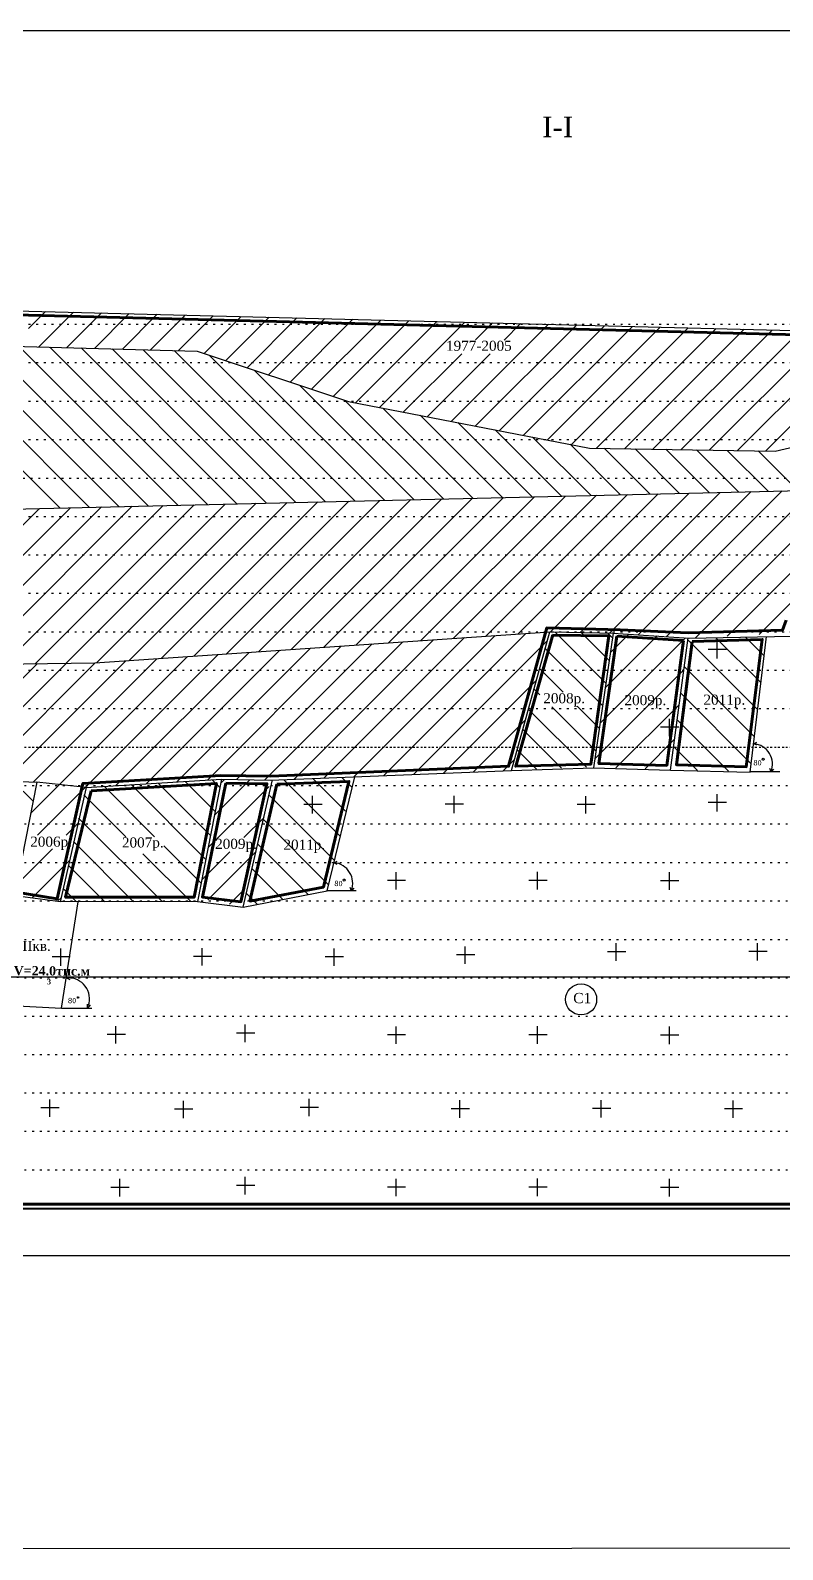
# Model space of a CAD drawing. Header units: millimetres. Extents: x -350 to 1691, y 600 to 2712.
# Drawn here: x 399.3 to 594.9, y 2155.5 to 2550.7 of the extents above; entities that cross this region are included whole.
import ezdxf

# ---------------------------------------------------------------- set-up
doc = ezdxf.new("R2010")
doc.units = ezdxf.units.MM
doc.linetypes.add('AHIDDEN1', pattern=[2, 0.5, -1.5])
for name, color, linetype in [('Layer1', 7, 'Continuous'), ('ЗАРАМОЧНОЕ ОФ.', 7, 'Continuous'), ('Контур запасів', 7, 'Continuous'), ('КОНТУРА', 7, 'Continuous'), ('Окантовка року', 7, 'Continuous'), ('оформлення', 7, 'Continuous')]:
    doc.layers.add(name, color=color, linetype=linetype)
doc.styles.add('grad', font='grad.shx')

msp = doc.modelspace()

# ---------------------------------------------------------------- hatches: boundary and pattern name
h = msp.add_hatch()
h.set_pattern_fill('LINE', color=256, scale=1.75, angle=315, style=0)
h.paths.add_polyline_path([(570.43, 2392.52), (590.68, 2392.89), (586.42, 2357.78), (565.83, 2358.3)])
h = msp.add_hatch()
h.set_pattern_fill('LINE', color=256, scale=1.75, angle=315, style=0)
h.paths.add_polyline_path([(462.36, 2355.61), (483.37, 2356.37), (476.36, 2326.88), (454.71, 2322.72)])

# ---------------------------------------------------------------- linework, layer by layer
at = {"color": 7, "linetype": 'Continuous'}
for p, q in [((398.8, 2473.14), (403.2, 2477.54)), ((406.26, 2473.14), (410.47, 2477.35)), ((413.71, 2473.14), (417.73, 2477.17)), ((415.96, 2467.94), (425, 2476.98)), ((423.22, 2467.74), (432.27, 2476.8)), ((430.47, 2467.54), (439.54, 2476.61)), ((437.72, 2467.33), (446.81, 2476.43)), ((444.43, 2466.59), (454.08, 2476.24)), ((450.03, 2464.74), (461.35, 2476.06)), ((455.62, 2462.88), (468.61, 2475.87)), ((461.22, 2461.02), (475.88, 2475.69)), ((466.81, 2459.16), (483.15, 2475.5)), ((472.41, 2457.3), (490.42, 2475.32)), ((478, 2455.44), (497.69, 2475.13)), ((483.82, 2453.81), (504.96, 2474.94)), ((490.06, 2452.6), (512.23, 2474.76)), ((508.79, 2448.97), (534.03, 2474.2)), ((515.04, 2447.76), (541.3, 2474.02)), ((515.05, 2470.13), (519.49, 2474.57)), ((522.46, 2470.09), (526.76, 2474.39)), ((521.28, 2446.55), (548.57, 2473.83)), ((527.53, 2445.34), (555.84, 2473.65)), ((533.77, 2444.13), (563.1, 2473.46)), ((540.01, 2442.92), (570.37, 2473.28)), ((546.54, 2441.99), (577.64, 2473.09)), ((553.87, 2441.86), (584.91, 2472.91)), ((561.19, 2441.74), (592.18, 2472.72)), ((568.52, 2441.61), (599.45, 2472.54)), ((575.85, 2441.48), (606.72, 2472.35)), ((583.17, 2441.36), (613.98, 2472.17)), ((590.5, 2441.23), (621.25, 2471.98)), ((401.46, 2468.35), (402.33, 2469.22)), ((408.71, 2468.14), (409.79, 2469.22)), ((496.31, 2451.39), (511.45, 2466.53)), ((502.55, 2450.18), (518.87, 2466.5)), ((452.9, 2355.81), (488.13, 2391.04)), ((460.23, 2355.69), (496.14, 2391.59)), ((467.9, 2355.9), (504.14, 2392.14)), ((475.66, 2356.2), (512.14, 2392.69)), ((483.41, 2356.5), (520.14, 2393.23)), ((491.17, 2356.81), (528.14, 2393.78)), ((498.92, 2357.11), (533.8, 2391.98)), ((400.07, 2355.16), (432.12, 2387.2)), ((406.86, 2354.48), (440.12, 2387.75)), ((413.59, 2353.76), (448.12, 2388.3)), ((421.49, 2354.21), (456.13, 2388.85)), ((429.42, 2354.69), (464.13, 2389.4)), ((437.36, 2355.17), (472.13, 2389.94)), ((445.29, 2355.65), (480.13, 2390.49)), ((371.45, 2356.34), (400.99, 2385.89)), ((378.6, 2356.05), (408.55, 2385.99)), ((385.76, 2355.75), (416.12, 2386.1)), ((392.92, 2355.45), (424.12, 2386.65)), ((506.68, 2357.41), (530.93, 2381.66)), ((514.43, 2357.71), (528.07, 2371.34)), ((522.19, 2358.01), (525.2, 2361.03)), ((446.54, 2355.72), (448.57, 2353.7)), ((394.72, 2355.38), (399.97, 2350.13)), ((399.31, 2346.93), (406.86, 2354.48)), ((401.11, 2341.29), (413.59, 2353.76)), ((413.16, 2351.84), (424.1, 2340.9)), ((418.43, 2354.02), (431.55, 2340.9)), ((425.46, 2354.45), (444.9, 2335.01)), ((432.49, 2354.87), (446.12, 2341.24)), ((439.52, 2355.3), (447.35, 2347.47)), ((408.57, 2341.29), (411.64, 2344.36)), ((411.81, 2345.74), (433.53, 2324.02)), ((410.46, 2339.64), (426.1, 2323.99)), ((395.68, 2328.4), (405.04, 2337.76)), ((428.51, 2336.49), (440.96, 2324.04)), ((433.96, 2338.5), (443.68, 2328.78)), ((399.76, 2325.03), (409.43, 2334.7)), ((409.1, 2333.54), (418.67, 2323.97)), ((406.47, 2324.28), (407.23, 2325.04)), ((407.75, 2327.44), (411.25, 2323.94))]:
    msp.add_line(p, q, dxfattribs=at)
at = {"color": 7}
for p, q in [((406.26, 2473.14), (402.33, 2469.22)), ((413.71, 2473.14), (409.79, 2469.22)), ((365.78, 2467.56), (406.9, 2426.44)), ((373.03, 2468.17), (414.58, 2426.62)), ((380.27, 2468.79), (422.26, 2426.8)), ((388.2, 2468.72), (429.93, 2426.98)), ((396.28, 2468.49), (437.61, 2427.16)), ((404.36, 2468.27), (445.29, 2427.34)), ((412.45, 2468.04), (452.97, 2427.52)), ((420.53, 2467.81), (460.64, 2427.7)), ((428.61, 2467.59), (468.32, 2427.88)), ((436.7, 2467.36), (476, 2428.06)), ((445.76, 2466.16), (483.67, 2428.24)), ((457.51, 2462.27), (491.35, 2428.42)), ((469.25, 2458.38), (499.03, 2428.61)), ((481, 2454.49), (506.71, 2428.79)), ((490.92, 2452.43), (514.38, 2428.97)), ((500.66, 2450.54), (522.06, 2429.15)), ((510.41, 2448.66), (529.74, 2429.33)), ((520.15, 2446.77), (537.41, 2429.51)), ((529.9, 2444.88), (545.09, 2429.69)), ((539.65, 2442.99), (552.77, 2429.87)), ((548.54, 2441.96), (560.44, 2430.05)), ((556.54, 2441.82), (568.12, 2430.23)), ((564.53, 2441.68), (575.8, 2430.41)), ((572.53, 2441.54), (583.48, 2430.59)), ((580.52, 2441.4), (591.15, 2430.77)), ((588.52, 2441.26), (598.83, 2430.95)), ((549.97, 2393.92), (586.72, 2430.67)), ((558.06, 2394.16), (594.77, 2430.86)), ((566.36, 2394.6), (602.81, 2431.05)), ((574.66, 2395.04), (610.86, 2431.24)), ((376.65, 2385.61), (417.73, 2426.69)), ((384.62, 2385.72), (425.78, 2426.88)), ((392.59, 2385.84), (433.82, 2427.07)), ((400.56, 2385.95), (441.87, 2427.26)), ((408.53, 2386.06), (449.92, 2427.45)), ((416.54, 2386.21), (457.96, 2427.64)), ((424.97, 2386.78), (466.01, 2427.83)), ((433.4, 2387.35), (474.06, 2428.02)), ((441.83, 2387.93), (482.11, 2428.21)), ((450.26, 2388.5), (490.15, 2428.4)), ((458.69, 2389.07), (498.2, 2428.59)), ((467.12, 2389.64), (506.25, 2428.78)), ((475.55, 2390.22), (514.29, 2428.96)), ((483.98, 2390.79), (522.34, 2429.15)), ((492.41, 2391.36), (530.39, 2429.34)), ((500.84, 2391.93), (538.44, 2429.53)), ((509.27, 2392.5), (546.48, 2429.72)), ((517.7, 2393.08), (554.53, 2429.91)), ((526.13, 2393.65), (562.58, 2430.1)), ((534.56, 2394.22), (570.62, 2430.29)), ((542.26, 2394.07), (578.67, 2430.48)), ((360.71, 2385.38), (401.63, 2426.31)), ((368.68, 2385.5), (409.68, 2426.5)), ((582.97, 2395.48), (608.42, 2420.94)), ((591.27, 2395.93), (601.21, 2405.88)), ((535.72, 2394.09), (548.83, 2380.98)), ((542.61, 2393.94), (549.7, 2386.85)), ((549.5, 2393.78), (550.56, 2392.71)), ((533.26, 2389.82), (547.96, 2375.11)), ((575.59, 2389.69), (580.34, 2389.69)), ((575.59, 2389.69), (580.34, 2389.69)), ((531.78, 2384.56), (537.85, 2378.49)), ((530.31, 2379.3), (531.8, 2377.8)), ((528.83, 2374.04), (543.89, 2358.98)), ((534.9, 2374.7), (546.23, 2363.37)), ((541.49, 2374.84), (547.1, 2369.24)), ((527.36, 2368.77), (537.39, 2358.75)), ((563.18, 2369.45), (567.93, 2369.45)), ((563.18, 2369.45), (567.93, 2369.45)), ((525.88, 2363.51), (530.88, 2358.51)), ((447.27, 2346.59), (456.29, 2355.62)), ((448.88, 2354.94), (449.66, 2355.72)), ((445.66, 2338.25), (461.39, 2353.98)), ((470.4, 2349.38), (475.15, 2349.38)), ((470.4, 2349.38), (475.15, 2349.38)), ((507.16, 2349.43), (511.91, 2349.43)), ((507.16, 2349.43), (511.91, 2349.43)), ((541.45, 2349.35), (546.2, 2349.35)), ((541.45, 2349.35), (546.2, 2349.35)), ((575.59, 2349.86), (580.34, 2349.86)), ((575.59, 2349.86), (580.34, 2349.86)), ((454.81, 2340.66), (460.07, 2345.93)), ((444.04, 2329.9), (451.15, 2337)), ((445.38, 2324.5), (457.95, 2337.07)), ((492.12, 2329.57), (496.87, 2329.57)), ((492.12, 2329.57), (496.87, 2329.57)), ((528.89, 2329.61), (533.64, 2329.61)), ((528.89, 2329.61), (533.64, 2329.61)), ((563.18, 2329.53), (567.93, 2329.53)), ((563.18, 2329.53), (567.93, 2329.53)), ((451.04, 2323.38), (455.12, 2327.47)), ((404.9, 2309.75), (409.65, 2309.75)), ((404.9, 2309.75), (409.65, 2309.75)), ((441.66, 2309.79), (446.42, 2309.79)), ((441.66, 2309.79), (446.42, 2309.79)), ((475.95, 2309.71), (480.7, 2309.71)), ((475.95, 2309.71), (480.7, 2309.71)), ((510.1, 2310.23), (514.85, 2310.23)), ((510.1, 2310.23), (514.85, 2310.23)), ((549.35, 2311.06), (554.1, 2311.06)), ((549.35, 2311.06), (554.1, 2311.06)), ((586.11, 2311.11), (590.87, 2311.11)), ((586.11, 2311.11), (590.87, 2311.11)), ((419.22, 2289.5), (423.97, 2289.5)), ((419.22, 2289.5), (423.97, 2289.5)), ((452.87, 2289.91), (457.62, 2289.91)), ((452.87, 2289.91), (457.62, 2289.91)), ((492.12, 2289.43), (496.87, 2289.43)), ((492.12, 2289.43), (496.87, 2289.43)), ((528.89, 2289.47), (533.64, 2289.47)), ((528.89, 2289.47), (533.64, 2289.47)), ((563.18, 2289.39), (567.93, 2289.39)), ((563.18, 2289.39), (567.93, 2289.39)), ((402.02, 2270.43), (406.77, 2270.43)), ((402.02, 2270.43), (406.77, 2270.43)), ((436.79, 2270.08), (441.54, 2270.08)), ((436.79, 2270.08), (441.54, 2270.08)), ((469.45, 2270.59), (474.2, 2270.59)), ((469.45, 2270.59), (474.2, 2270.59)), ((508.7, 2270.21), (513.45, 2270.21)), ((508.7, 2270.21), (513.45, 2270.21)), ((545.47, 2270.26), (550.22, 2270.26)), ((545.47, 2270.26), (550.22, 2270.26)), ((579.76, 2270.18), (584.51, 2270.18)), ((579.76, 2270.18), (584.51, 2270.18)), ((420.21, 2249.76), (424.96, 2249.76)), ((420.21, 2249.76), (424.96, 2249.76)), ((452.87, 2250.28), (457.62, 2250.28)), ((452.87, 2250.28), (457.62, 2250.28)), ((492.12, 2249.8), (496.87, 2249.8)), ((492.12, 2249.8), (496.87, 2249.8)), ((528.89, 2249.84), (533.64, 2249.84)), ((528.89, 2249.84), (533.64, 2249.84)), ((563.18, 2249.76), (567.93, 2249.76)), ((563.18, 2249.76), (567.93, 2249.76))]:
    msp.add_line(p, q, dxfattribs=at)
for p, q in [((572.23, 2392.61), (574.66, 2395.04)), ((580.53, 2393.05), (582.97, 2395.48)), ((588.83, 2393.49), (591.27, 2395.93)), ((547.54, 2370.53), (569.65, 2392.64)), ((548.87, 2379.72), (562.28, 2393.13)), ((550.2, 2388.9), (554.92, 2393.63)), ((557.37, 2393.46), (558.13, 2394.23)), ((564.74, 2392.97), (566.36, 2394.6)), ((546.21, 2361.35), (569.12, 2384.25)), ((551.51, 2358.79), (567.89, 2375.17)), ((559.15, 2358.56), (566.66, 2366.08))]:
    msp.add_line(p, q)
at = {"color": 1}
msp.add_line((407.41, 2296.27), (415.25, 2296.27), dxfattribs=at)
at = {"color": 7, "linetype": 'Continuous', "lineweight": 30}
msp.add_lwpolyline([(812.8, 2155.83), (-278.32, 2155.46), (-278.32, 2550.66), (812.88, 2550.66)], dxfattribs=at)
msp.add_lwpolyline([(812.8, 2155.83), (-278.32, 2155.46), (-278.32, 2550.66), (812.88, 2550.66)], dxfattribs=at)
at = {"color": 7, "linetype": 'AHIDDEN1', "lineweight": 25}
for points in [[(-49.2, 2474.23), (810.24, 2474.23)], [(-49.2, 2474.23), (810.24, 2474.23)], [(-49.2, 2474.23), (810.24, 2474.23)], [(-49.2, 2474.23), (810.24, 2474.23)], [(-49.2, 2464.24), (810.41, 2464.24)], [(-49.2, 2464.24), (810.41, 2464.24)], [(-49.2, 2454.22), (810.41, 2454.22)], [(-49.2, 2454.22), (810.41, 2454.22)], [(-49.2, 2444.21), (810.23, 2444.21)], [(-49.2, 2444.21), (810.23, 2444.21)], [(-50.65, 2434.2), (810.18, 2434.2)], [(-50.65, 2434.2), (810.18, 2434.2)], [(-49.21, 2424.22), (810.04, 2424.22)], [(-49.21, 2424.22), (810.04, 2424.22)], [(228.75, 2414.23), (810.18, 2414.23)], [(228.75, 2414.23), (810.18, 2414.23)], [(-49.21, 2404.23), (810.28, 2404.23)], [(-49.21, 2404.23), (810.28, 2404.23)], [(-49.21, 2394.23), (810.23, 2394.23)], [(-49.21, 2394.23), (810.23, 2394.23)], [(-49.21, 2384.26), (810.21, 2384.26)], [(-49.21, 2384.26), (810.21, 2384.26)], [(-49.21, 2374.25), (810.12, 2374.25)], [(-49.21, 2374.25), (810.12, 2374.25)], [(-50.29, 2364.23), (810.43, 2364.23)], [(-50.29, 2364.23), (810.43, 2364.23)], [(-49.22, 2364.23), (810.2, 2364.23)], [(-49.22, 2364.23), (810.2, 2364.23)], [(-50.29, 2354.23), (810.23, 2354.23)], [(-50.29, 2354.23), (810.23, 2354.23)], [(-50.29, 2344.25), (810.24, 2344.25)], [(-50.29, 2334.23), (810.4, 2334.23)], [(-50.29, 2334.23), (810.4, 2334.23)], [(-50.29, 2324.22), (810.22, 2324.22)], [(-50.29, 2324.22), (810.22, 2324.22)], [(-50.29, 2314.21), (810.17, 2314.21)], [(-50.29, 2314.21), (810.17, 2314.21)], [(-50.29, 2304.23), (810.04, 2304.23)], [(-50.29, 2304.23), (810.04, 2304.23)], [(-50.29, 2294.24), (810.17, 2294.24)], [(-50.29, 2294.24), (810.17, 2294.24)], [(-50.29, 2284.24), (810.27, 2284.24)], [(-50.29, 2284.24), (810.27, 2284.24)], [(-50.29, 2274.24), (810.23, 2274.24)], [(-50.29, 2274.24), (810.23, 2274.24)], [(-50.29, 2264.27), (810.21, 2264.27)], [(-50.29, 2264.27), (810.21, 2264.27)], [(-50.29, 2254.26), (810.11, 2254.26)], [(-50.29, 2254.26), (810.11, 2254.26)], [(-49.22, 2244.25), (810.2, 2244.25)], [(-49.22, 2244.25), (810.2, 2244.25)]]:
    msp.add_lwpolyline(points, dxfattribs=at)
at = {"color": 7}
for points in [[(577.79, 2391.82), (577.79, 2387.28)], [(577.79, 2391.82), (577.79, 2387.28)], [(565.38, 2371.57), (565.38, 2367.04)], [(565.38, 2371.57), (565.38, 2367.04)], [(472.59, 2351.5), (472.59, 2346.97)], [(472.59, 2351.5), (472.59, 2346.97)], [(509.36, 2351.55), (509.36, 2347.02)], [(509.36, 2351.55), (509.36, 2347.02)], [(577.79, 2351.99), (577.79, 2347.45)], [(577.79, 2351.99), (577.79, 2347.45)], [(543.65, 2351.47), (543.65, 2346.94)], [(543.65, 2351.47), (543.65, 2346.94)], [(531.09, 2331.74), (531.09, 2327.2)], [(531.09, 2331.74), (531.09, 2327.2)], [(494.32, 2331.69), (494.32, 2327.16)], [(494.32, 2331.69), (494.32, 2327.16)], [(565.38, 2331.66), (565.38, 2327.12)], [(565.38, 2331.66), (565.38, 2327.12)], [(512.29, 2312.35), (512.29, 2307.82)], [(512.29, 2312.35), (512.29, 2307.82)], [(551.55, 2313.18), (551.55, 2308.65)], [(551.55, 2313.18), (551.55, 2308.65)], [(588.31, 2313.23), (588.31, 2308.7)], [(588.31, 2313.23), (588.31, 2308.7)], [(407.1, 2311.87), (407.1, 2307.34)], [(407.1, 2311.87), (407.1, 2307.34)], [(443.86, 2311.92), (443.86, 2307.38)], [(443.86, 2311.92), (443.86, 2307.38)], [(478.15, 2311.83), (478.15, 2307.3)], [(478.15, 2311.83), (478.15, 2307.3)], [(421.42, 2291.63), (421.42, 2287.09)], [(421.42, 2291.63), (421.42, 2287.09)], [(455.07, 2292.03), (455.07, 2287.5)], [(455.07, 2292.03), (455.07, 2287.5)], [(494.32, 2291.55), (494.32, 2287.01)], [(494.32, 2291.55), (494.32, 2287.01)], [(531.09, 2291.59), (531.09, 2287.06)], [(531.09, 2291.59), (531.09, 2287.06)], [(565.38, 2291.51), (565.38, 2286.98)], [(565.38, 2291.51), (565.38, 2286.98)], [(404.22, 2272.55), (404.22, 2268.02)], [(404.22, 2272.55), (404.22, 2268.02)], [(471.65, 2272.71), (471.65, 2268.18)], [(471.65, 2272.71), (471.65, 2268.18)], [(438.99, 2272.2), (438.99, 2267.67)], [(438.99, 2272.2), (438.99, 2267.67)], [(510.9, 2272.34), (510.9, 2267.8)], [(510.9, 2272.34), (510.9, 2267.8)], [(547.67, 2272.38), (547.67, 2267.85)], [(547.67, 2272.38), (547.67, 2267.85)], [(581.95, 2272.3), (581.95, 2267.77)], [(581.95, 2272.3), (581.95, 2267.77)], [(422.41, 2251.88), (422.41, 2247.35)], [(422.41, 2251.88), (422.41, 2247.35)], [(455.07, 2252.4), (455.07, 2247.87)], [(455.07, 2252.4), (455.07, 2247.87)], [(494.32, 2251.92), (494.32, 2247.38)], [(494.32, 2251.92), (494.32, 2247.38)], [(531.09, 2251.96), (531.09, 2247.43)], [(531.09, 2251.96), (531.09, 2247.43)], [(565.38, 2251.88), (565.38, 2247.35)], [(565.38, 2251.88), (565.38, 2247.35)]]:
    msp.add_lwpolyline(points, dxfattribs=at)
msp.add_lwpolyline([(-50.27, 2231.94), (810.23, 2231.94)])
msp.add_lwpolyline([(-50.27, 2231.94), (810.23, 2231.94)])
msp.add_circle((542.51, 2298.59), 4.04, dxfattribs=at)
msp.add_circle((542.51, 2298.59), 4.04, dxfattribs=at)
at = {"layer": 'ЗАРАМОЧНОЕ ОФ.', "color": 7, "linetype": 'Continuous'}
for points in [[(588.22, 2364.68), (587.41, 2365.11), (588.22, 2365.48)], [(592.57, 2358.44), (591.92, 2357.77), (591.62, 2358.65)], [(479.09, 2333.72), (478.28, 2334.15), (479.09, 2334.52)], [(483.4, 2327.49), (482.75, 2326.82), (482.46, 2327.7)]]:
    msp.add_lwpolyline(points, dxfattribs=at)
at = {"layer": 'ЗАРАМОЧНОЕ ОФ.', "color": 1, "linetype": 'Continuous'}
msp.add_lwpolyline([(414.81, 2297.17), (414.15, 2296.32), (414.08, 2297.32)], dxfattribs=at)
at = {"layer": 'ЗАРАМОЧНОЕ ОФ.', "color": 7, "linetype": 'Continuous'}
for centre in [(586.87, 2359.74), (477.7, 2328.79)]:
    msp.add_arc(centre, 5.41, 339.3061, 83.9578, dxfattribs=at)
at = {"layer": 'ЗАРАМОЧНОЕ ОФ.', "color": 1, "linetype": 'Continuous'}
msp.add_arc((409.24, 2298.78), 5.4, 340.3594, 93.5932, dxfattribs=at)
at = {"layer": 'Контур запасів', "color": 5, "linetype": 'Continuous', "lineweight": 30}
for points in [[(65.8, 2336.11), (65.8, 2304.42), (1026.24, 2304.42)], [(65.8, 2324.64), (65.8, 2244.07), (1026.24, 2244.07), (1026.24, 2324.64)]]:
    msp.add_lwpolyline(points, dxfattribs=at)
at = {"layer": 'КОНТУРА', "color": 7, "linetype": 'Continuous', "lineweight": 20}
msp.add_line((-19.57, 2244.27), (1056.87, 2244.27), dxfattribs=at)
at = {"layer": 'КОНТУРА', "color": 1, "linetype": 'Continuous'}
msp.add_lwpolyline([(409.5, 2304.41), (408.62, 2304.17), (409.5, 2303.74)], dxfattribs=at)
msp.add_circle((411.67, 2299.08), 0.188, dxfattribs=at)
at = {"layer": 'Окантовка року', "color": 11, "lineweight": 100}
for points in [[(-11.74, 2461.39), (65.27, 2472.24), (381.68, 2477.05), (717.8, 2468.4)], [(552.69, 2394.76), (533.55, 2395.21), (523.66, 2359.25), (461.84, 2356.69), (448.78, 2356.84), (412.92, 2354.75), (406.2, 2324.73), (395.05, 2326.61), (357.53, 2326.01), (328.88, 2327.07), (312.55, 2297.13), (295.58, 2298.78), (279.92, 2301.86), (268.26, 2302.21), (261.19, 2279), (114.33, 2279.75), (97.46, 2337.96), (79.99, 2339.53), (64.08, 2388.23), (46.19, 2388.13), (41.05, 2382.6), (29.26, 2382.91), (11, 2449.87)]]:
    msp.add_lwpolyline(points, dxfattribs=at)
at = {"layer": 'Окантовка року', "color": 11, "linetype": 'Continuous', "lineweight": 100}
msp.add_lwpolyline([(552.69, 2394.76), (570.39, 2393.94), (594.86, 2394.65), (595.84, 2397.26)], dxfattribs=at)
at = {"layer": 'Окантовка року', "color": 30, "linetype": 'Continuous', "lineweight": 100}
msp.add_lwpolyline([(535.09, 2393.37), (549.73, 2393.12), (545, 2359.77), (525.52, 2359.22), (535.14, 2393.4)], dxfattribs=at)
at = {"layer": 'Окантовка року', "color": 140, "linetype": 'Continuous', "lineweight": 100}
for points in [[(569.15, 2391.93), (564.8, 2359.44), (547.12, 2359.94), (551.81, 2393.09)], [(551.81, 2393.09), (569.15, 2391.93)], [(450.08, 2354.83), (460.78, 2354.67), (454.03, 2324.01), (443.99, 2325.2), (450.11, 2354.82)]]:
    msp.add_lwpolyline(points, dxfattribs=at)
at = {"layer": 'Окантовка року', "color": 1, "linetype": 'Continuous', "lineweight": 100}
for points in [[(571.42, 2391.72), (589.62, 2392.21), (585.47, 2359.09), (567.3, 2359.62), (571.38, 2391.64)], [(463.37, 2354.6), (482.13, 2355.29), (475.48, 2327.8), (456.36, 2324.18), (463.37, 2354.59)]]:
    msp.add_lwpolyline(points, dxfattribs=at)
at = {"layer": 'Окантовка року', "color": 1, "linetype": 'Continuous', "lineweight": 211}
msp.add_lwpolyline([(-18.59, 2282.77), (-18.59, 2245.31), (1055.91, 2245.31), (1055.75, 2375.1)], dxfattribs=at)
at = {"layer": 'Окантовка року', "color": 101, "lineweight": 100}
msp.add_lwpolyline([(415.05, 2352.8), (447.65, 2354.78), (441.84, 2325.17), (408.41, 2325.17), (415.05, 2352.8)], dxfattribs=at)
at = {"layer": 'Окантовка року', "color": 7, "linetype": 'Continuous'}
for centre in [(589.87, 2361.04), (589.87, 2361.04), (480.87, 2329.64), (480.87, 2329.64)]:
    msp.add_circle(centre, 0.259, dxfattribs=at)
at = {"layer": 'оформлення', "color": 7, "lineweight": 30}
msp.add_line((18.55, 2417.3), (613.38, 2431.3), dxfattribs=at)
at = {"layer": 'оформлення', "color": 7, "linetype": 'Continuous', "lineweight": 30}
for p, q in [((524.39, 2358.1), (534.41, 2394.21)), ((534.41, 2394.21), (547.3, 2393.96)), ((550.87, 2393.9), (545.74, 2358.85)), ((547.3, 2393.96), (550.87, 2393.9)), ((413.78, 2353.74), (449, 2355.87)), ((449, 2355.87), (442.75, 2324.05)), ((449, 2355.87), (461.75, 2355.66)), ((461.75, 2355.66), (524.39, 2358.1)), ((400.91, 2355.12), (395.12, 2325.55)), ((413.78, 2353.74), (400.91, 2355.12)), ((413.78, 2353.74), (406.97, 2323.93)), ((406.97, 2323.93), (395.33, 2325.55)), ((442.75, 2324.05), (406.97, 2323.93))]:
    msp.add_line(p, q, dxfattribs=at)
at = {"layer": 'оформлення', "color": 7}
for p, q in [((594.18, 2357.76), (586.67, 2357.76)), ((484.02, 2326.81), (476.51, 2326.81))]:
    msp.add_line(p, q, dxfattribs=at)
at = {"layer": 'оформлення', "color": 7, "linetype": 'Continuous', "lineweight": 30}
for points in [[(-13.47, 2462.04), (65.22, 2473.19), (381.63, 2478.09), (717.57, 2469.53), (780.82, 2471.65)], [(65.22, 2442.11), (381.63, 2468.9), (442.62, 2467.2)], [(442.62, 2467.2), (482.02, 2454.15), (544.65, 2442.02), (592.96, 2441.19)], [(592.96, 2441.19), (635.72, 2451.19), (659.72, 2461.19), (683.23, 2459.28)], [(65.46, 2381.2), (416.01, 2386.1), (534.41, 2394.21)], [(545.74, 2358.85), (565.73, 2358.23), (570.33, 2392.6)], [(550.87, 2393.9), (570.63, 2392.58), (628.38, 2393.68)], [(565.77, 2358.23), (586.51, 2357.66), (590.75, 2392.96)], [(548.44, 2364.23), (548.44, 2364.23)], [(74.45, 2353.69), (303.45, 2359.16), (400.91, 2355.12)], [(442.75, 2324.05), (454.63, 2322.62), (462.23, 2355.68)], [(454.63, 2322.62), (476.49, 2326.81), (483.67, 2356.51)], [(524.39, 2358.1), (545.74, 2358.85)]]:
    msp.add_lwpolyline(points, dxfattribs=at)
at = {"layer": 'оформлення', "color": 1, "linetype": 'Continuous', "lineweight": 30}
msp.add_lwpolyline([(389.22, 2297.29), (407.37, 2296.27), (411.67, 2323.94)], dxfattribs=at)

# ---------------------------------------------------------------- texts
at = {"layer": 'Layer1', "insert": (532.4, 2528.21), "char_height": 5.3337, "width": 6.4141, "attachment_point": 1, "style": 'grad'}
msp.add_mtext('{\\fTimes New Roman|b0|i0|c0|p18;I-I}', dxfattribs=at)
msp.add_mtext('{\\fTimes New Roman|b0|i0|c0|p18;I-I}', dxfattribs=at)
at = {"layer": 'Layer1', "color": 7, "attachment_point": 1, "style": 'grad'}
for s, insert, char_height, width in [('\\pt10.4541;{\\fTimes New Roman|b0|i0|c204|p18;1977-2005}', (507.36, 2469.93), 2.6135, 16.7527), ('{\\fTimes New Roman|b0|i0|c204|p18;2008р.}', (532.67, 2378.23), 2.6135, 10.8788), ('{\\fTimes New Roman|b0|i0|c204|p18;2009р.}', (553.79, 2377.74), 2.6135, 10.8788), ('{\\fTimes New Roman|b0|i0|c204|p18;20\\fTimes New Roman|b0|i0|c0|p18;1\\fTimes New Roman|b0|i0|c204|p18;1р.}', (574.33, 2377.87), 2.61353, 10.8788), ('{\\fTimes New Roman|b0|i0|c204|p18;2006р.}', (399.23, 2340.93), 2.6135, 10.8788), ('{\\fTimes New Roman|b0|i0|c204|p18;2007р.}', (423.08, 2340.72), 2.6135, 10.8788), ('{\\fTimes New Roman|b0|i0|c204|p18;2009р.}', (447.32, 2340.36), 2.6135, 10.8788), ('{\\fTimes New Roman|b0|i0|c204|p18;20\\fTimes New Roman|b0|i0|c0|p18;1\\fTimes New Roman|b0|i0|c204|p18;1р.}', (465.08, 2340.15), 2.61353, 10.8788), ('{\\fTimes New Roman|b0|i0|c0|p18;\\C1;II\\fTimes New Roman|b0|i0|c204|p18;кв.}', (397.17, 2313.81), 2.6135, 7.7996), ('{\\fTimes New Roman|b0|i0|c204|p18;С}', (540.45, 2300.27), 2.6669, 3.207), ('{\\fTimes New Roman|b0|i0|c204|p18;С1}', (540.45, 2300.27), 2.6669, 4.8004)]:
    msp.add_mtext(s, dxfattribs=dict(at, insert=insert, char_height=char_height, width=width))
at = {"layer": 'ЗАРАМОЧНОЕ ОФ.', "color": 7, "linetype": 'ByBlock', "lineweight": 30, "char_height": 1.4, "width": 3.4726, "attachment_point": 1, "rotation": 358.7371}
for insert in [(587.34, 2360.87), (478.35, 2329.47)]:
    msp.add_mtext('8{\\Ftxt.shx|c204;0}', dxfattribs=dict(at, insert=insert))
at = {"layer": 'ЗАРАМОЧНОЕ ОФ.', "color": 1, "linetype": 'ByBlock', "lineweight": 30, "insert": (409.06, 2299), "char_height": 1.4, "width": 3.1001, "attachment_point": 1, "rotation": 358.7371}
msp.add_mtext('8{\\Ftxt.shx|c204;0}', dxfattribs=at)
at = {"layer": 'Контур запасів', "color": 1, "linetype": 'Continuous', "lineweight": 30, "attachment_point": 1, "rotation": 359.5358}
for s, insert, char_height, width in [('{\\fTimes New Roman|b1|i0|c0|p18;V\\fTimes New Roman|b1|i0|c204|p18;=\\fTimes New Roman|b1|i0|c0|p18;24.0\\fTimes New Roman|b1|i0|c204|p18;тис.м}', (394.93, 2307.3), 2.4, 12.473), ('{\\fTimes New Roman|b1|i0|c0|p18;3}', (403.58, 2303.92), 1.402, 1.2894)]:
    msp.add_mtext(s, dxfattribs=dict(at, insert=insert, char_height=char_height, width=width))

doc.saveas('drawing.dxf')
